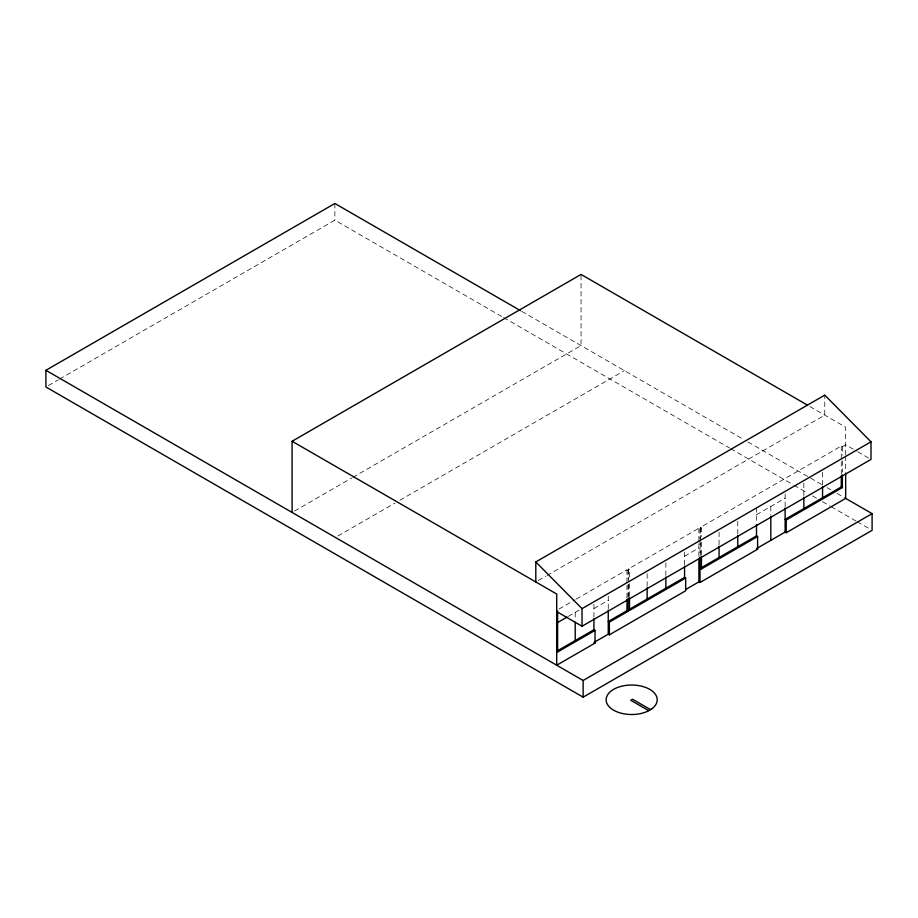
<?xml version="1.0" encoding="UTF-8"?>
<svg xmlns="http://www.w3.org/2000/svg" width="918" height="918" viewBox="0 0 918 918"><rect width="100%" height="100%" fill="white"/><g stroke="black" fill="none" stroke-linecap="round" stroke-linejoin="round"><path stroke-width="0.69" stroke-dasharray="4.59 3.44" d="M48.379 385.56L58.304 379.822M59.544 379.111L334.863 220.159L502.364 316.859M294.575 511.016L351.628 478.071M352.868 477.36L581.06 345.616L581.06 274.425M337.916 536.032L394.969 503.098M399.927 500.23L624.401 370.642M538.281 580.532L545.728 576.229M546.967 575.517L824.766 415.131L824.766 395.119M558.982 609.047L575.047 599.764M576.286 599.052L626.971 569.791L628.061 570.422L629.53 569.585L629.53 578.042M628.428 581.656L628.428 568.942L698.896 528.263L699.998 528.906L701.455 528.057L701.455 536.514M700.354 540.128L700.354 527.414L841.278 446.056L842.38 446.699L845.673 444.794L856.528 451.059M568.208 616.426L581.071 609.001M593.935 608.565L608.255 600.303M684.576 556.228L698.896 547.966M756.501 514.711L785.131 498.176M809.917 406.559L845.673 427.203L845.673 454.662M857.733 451.748L870.998 459.413M521.699 311.34L743.075 439.16M747.986 441.994L822.195 484.83M827.129 487.688L830.847 489.833M837.021 493.391L845.673 498.394M503.603 317.582L729.42 447.95M730.659 448.673L792.693 484.486M793.932 485.197L807.576 493.081M812.545 495.949L817.502 498.807M822.471 501.676L829.918 505.979M831.157 506.69L855.966 521.022M857.205 521.734L869.621 528.894M700.354 527.414L701.455 528.057M628.428 568.942L629.53 569.585M845.673 456.074L845.673 471.588M842.38 446.699L842.38 455.156M842.38 460.802L842.38 472.081M841.278 446.056L841.278 458.771M841.278 461.593L841.278 474.273M822.562 472.38L822.562 485.048M803.847 483.178L803.847 495.846M785.131 493.987L785.131 506.656M770.822 506.449L770.822 514.918M756.501 507.711L756.501 523.18M737.785 521.321L737.785 533.989M719.069 532.119L719.069 544.787M701.455 542.159L701.455 554.839M700.354 542.951L700.354 555.631M699.998 528.906L699.998 538.774M699.998 540.186L699.998 555.7M698.896 528.263L698.896 540.977M698.896 543.777L698.896 556.446M684.576 552.039L684.576 564.708M665.86 562.86L665.86 575.54M647.144 573.67L647.144 586.35M629.53 583.676L629.53 596.367M628.428 584.479L628.428 597.159M628.061 570.422L628.061 578.891M628.061 584.525L628.061 597.216M626.971 569.791L626.971 582.505M626.971 585.317L626.971 598.008M608.255 596.103L608.255 608.772M593.935 604.365L593.935 617.034M575.219 612.375L575.219 619.42M334.863 203.475L334.863 220.159"/><path stroke-width="1.38" d="M757.602 536.525L701.455 568.942L700.354 568.311L756.501 535.894L757.602 536.525L757.602 549.239L756.501 548.608L785.131 532.084L786.233 532.715L845.673 498.394L872.1 513.644L872.1 530.329L583.137 697.164L45.9 386.983L45.9 370.31L334.863 203.475L520.46 310.628M292.096 512.439L292.096 441.26L581.06 274.425L807.438 405.125M535.802 581.955L535.802 561.942L824.766 395.119L870.998 441.822L870.998 459.413L582.035 626.237L556.721 611.617L557.605 611.101L557.605 651.998L556.503 651.367L593.935 629.748L595.036 630.391L595.036 643.093L556.721 665.217L556.721 594.038L292.096 441.26M556.503 623.184L567.037 617.103M582.035 626.237L582.035 608.657L870.998 441.822M628.061 611.319L626.971 610.688L608.255 621.486L609.357 622.129L628.061 611.319L628.061 598.628M629.599 609.162L684.576 577.422L685.677 578.053L685.677 590.767L609.357 634.831L608.255 634.2L593.935 642.462L595.036 643.093M842.38 487.584L841.278 486.953L785.131 519.37L786.233 520.001L842.38 487.584L842.38 474.893M557.605 651.998L595.036 630.391M685.677 578.053L629.53 610.47L629.53 597.779M685.769 589.448L698.896 581.874L699.998 582.505L757.602 549.239M45.9 370.31L583.137 680.479L872.1 513.644M650.575 709.648L632.571 699.264L630.769 700.296L648.774 710.693M535.802 561.942L582.035 608.657M845.673 472.999L845.673 498.394M841.278 475.685L841.278 486.953M822.562 486.46L822.562 497.763M803.847 497.258L803.847 508.561M786.233 520.001L786.233 532.715M785.131 508.067L785.131 532.084M770.822 516.329L770.822 540.346M756.501 524.591L756.501 535.894M737.785 535.401L737.785 546.703M719.069 546.21L719.069 557.501M701.455 556.251L701.455 568.942M699.998 557.111L699.998 582.505M698.896 559.269L698.896 581.874M684.576 566.119L684.576 577.422M665.86 576.952L665.86 588.22M647.144 587.761L647.144 599.029M626.971 599.408L626.971 610.688M609.357 622.129L609.357 634.831M608.255 610.183L608.255 634.2M593.935 618.457L593.935 629.748M583.137 680.479L583.137 697.164M575.219 622.243L575.219 640.557M651.929 708.753L647.224 711.473A25.543 14.745 0 0 1 606.741 702.97A25.543 14.745 0 0 1 637.195 685.379A25.543 14.745 0 0 1 651.929 708.753"/></g></svg>
